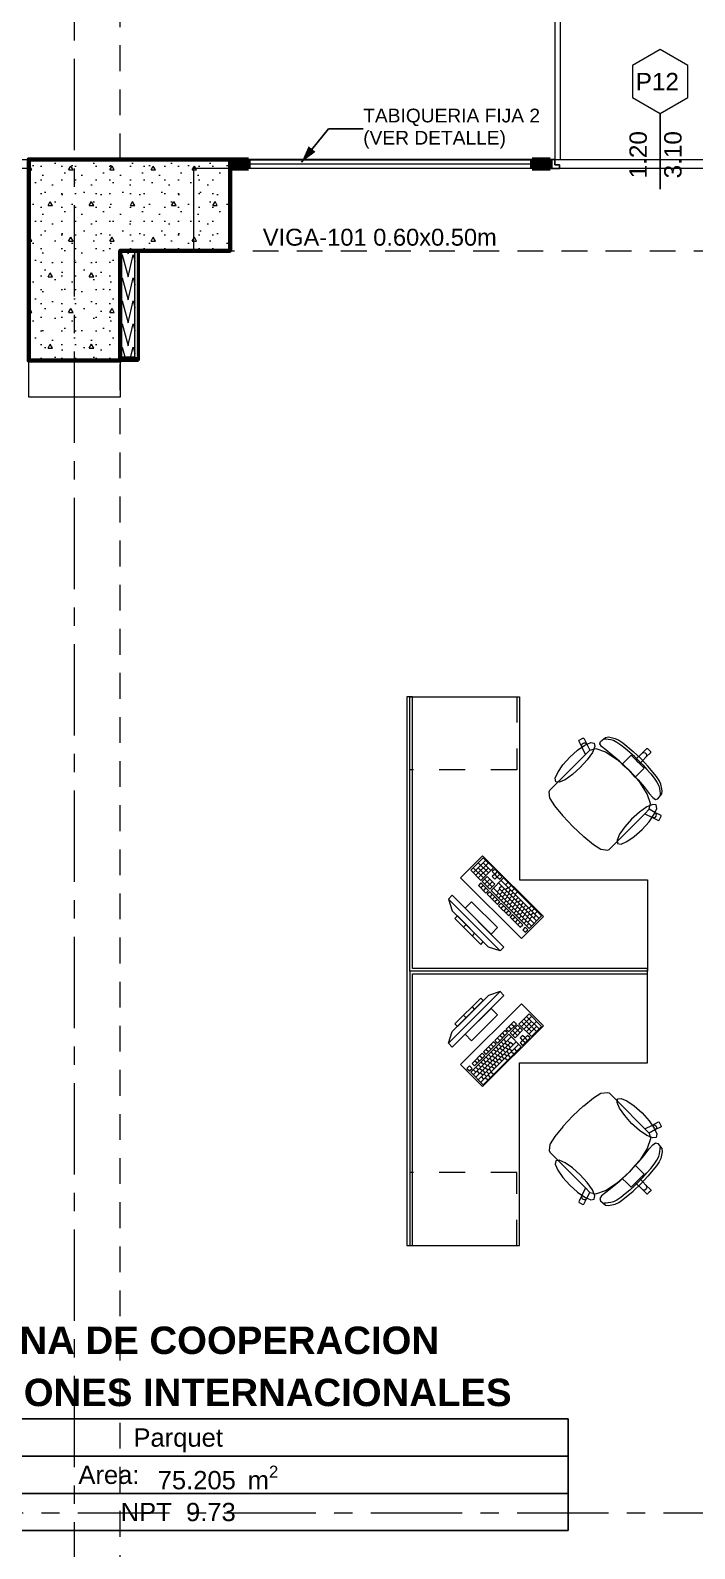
# Model space of a CAD drawing. Header units: inches. Extents: x -38 to 5698, y -33 to 92.
# Drawn here: x 208.08 to 211.71, y 9.81 to 18.11 of the extents above; entities that cross this region are included whole.
import ezdxf

# ---------------------------------------------------------------- set-up
doc = ezdxf.new("R2010")
doc.units = ezdxf.units.IN
doc.header["$MEASUREMENT"] = 0
doc.set_wipeout_variables(frame=1)
for name, pattern in [('Hidden Line', [0.195611, 0.141111, -0.0545]), ('Punto & Raya', [0.65, 0.5, -0.075, 0, -0.075]), ('Rayas', [0.282222, 0.141111, -0.141111]), ('Wipeout_Contour', [1, 0, -1])]:
    doc.linetypes.add(name, pattern=pattern)
for name, color, linetype in [('02 _ ARQ _ ALB _ Ejes Generales', 7, 'Continuous'), ('02 _ ARQ _ ALB _ Muros Interiores', 7, 'Continuous'), ('02 _ ARQ _ ZON _ Espacio.3D', 7, 'Continuous'), ('08 _ STR _ EXT _ 06 Columnas', 7, 'Continuous'), ('08 _ STR _ EXT _ 09 Vigas', 7, 'Continuous'), ('Acabado - Muros', 7, 'Continuous'), ('Estructura - 04 MURO', 253, 'Continuous'), ('Interior - Mobiliario', 7, 'Continuous'), ('Marcador - Secciones', 251, 'Continuous'), ('Notas - Etiquetas', 251, 'Continuous')]:
    doc.layers.add(name, color=color, linetype=linetype)
doc.styles.add('Estilo_Generado_1', font='swisseb.ttf')
doc.styles.add('Estilo_Generado_4', font='swisse.ttf')
doc.styles.add('Estilo_Generado_7', font='swisse.ttf')
doc.dimstyles.new('Estilo_Generado__8', dxfattribs={"dimtxt": 0.18, "dimasz": 0.0912, "dimexe": 0.18, "dimexo": 0.0625, "dimgap": 0, "dimtad": 0, "dimtih": 1, "dimtoh": 1, "dimdec": 4, "dimzin": 0, "dimdsep": 46, "dimcen": 0.09, "dimadec": 0, "dimazin": 0, "dimtfac": 1, "dimtdec": 4, "dimtmove": 0, "dimatfit": 3, "dimldrblk": 'ARROWHEAD_5', "dimfxl": 1, "dimtolj": 1, "dimtzin": 0, "dimarcsym": 0})

# ---------------------------------------------------------------- blocks, each defined once
blk = doc.blocks.new('*X153', base_point=(1608.118, 0))
at = {"layer": 'Estructura - 04 MURO', "color": 9, "linetype": 'Continuous', "lineweight": 5}
for p, q in [((1631.7249, 16.3999), (1631.7302, 16.38)), ((1631.7302, 16.38), (1631.7348, 16.3999)), ((1631.7497, 16.3382), (1631.758, 16.3739)), ((1631.758, 16.3739), (1631.768, 16.3367))]:
    blk.add_line(p, q, dxfattribs=at)
blk = doc.blocks.new('*X154', base_point=(1608.118, 0))
at = {"layer": 'Estructura - 04 MURO', "color": 9, "linetype": 'Continuous', "lineweight": 5}
for p, q in [((1631.688, 16.3308), (1631.698, 16.3739)), ((1631.698, 16.3739), (1631.7125, 16.3199)), ((1631.7455, 16.3199), (1631.7497, 16.3382))]:
    blk.add_line(p, q, dxfattribs=at)
blk = doc.blocks.new('*X155', base_point=(1608.118, 0))
at = {"layer": 'Estructura - 04 MURO', "color": 9, "linetype": 'Continuous', "lineweight": 5}
for p, q in [((1631.688, 16.8348), (1631.698, 16.8779)), ((1631.698, 16.8779), (1631.7302, 16.758)), ((1631.7259, 16.9), (1631.7302, 16.884)), ((1631.7302, 16.884), (1631.7339, 16.9)), ((1631.7302, 16.758), (1631.758, 16.8779)), ((1631.758, 16.8779), (1631.768, 16.8407)), ((1631.688, 16.7088), (1631.698, 16.7519)), ((1631.698, 16.7519), (1631.7302, 16.632)), ((1631.7302, 16.632), (1631.758, 16.7519)), ((1631.758, 16.7519), (1631.768, 16.7147)), ((1631.688, 16.5828), (1631.698, 16.6259)), ((1631.698, 16.6259), (1631.7302, 16.506)), ((1631.7302, 16.506), (1631.758, 16.6259)), ((1631.758, 16.6259), (1631.768, 16.5887)), ((1631.688, 16.4568), (1631.698, 16.4999)), ((1631.698, 16.4999), (1631.7249, 16.3999)), ((1631.7348, 16.3999), (1631.758, 16.4999)), ((1631.758, 16.4999), (1631.768, 16.4627))]:
    blk.add_line(p, q, dxfattribs=at)
blk = doc.blocks.new('ARROWHEAD_5')
at = {"linetype": 'Continuous', "lineweight": 0}
blk.add_hatch(color=0, dxfattribs=at).paths.add_polyline_path([(-1, 0.2679), (0, 0), (-1, -0.2679)])
at = {"color": 0, "linetype": 'Continuous', "lineweight": 0}
blk.add_line((0, 0), (-1, 0), dxfattribs=at)

msp = doc.modelspace()

# ---------------------------------------------------------------- hatches: boundary and pattern name
at = {"layer": '08 _ STR _ EXT _ 06 Columnas', "linetype": 'Continuous', "lineweight": 9}
h = msp.add_hatch(dxfattribs=at)
h.set_pattern_fill('HORMIGÓN_EN_MASA_0002', style=0, pattern_type=2)
h.set_pattern_definition([(0, (185.00002, 3e-09), (0, 0.3897114), [0.024375, -0.200625]), (0, (185.11252, 0.19486), (0, 0.3897114), [0.024375, -0.200625]), (60, (185.00002, 3e-09), (-0.3375, 0.1948557), [0.024375, -0.200625]), (60, (185.22502, 3e-09), (-0.3375, 0.1948557), [0.024375, -0.200625]), (120, (185.0244, 3e-09), (0.3375, 0.1948557), [0.024375, -0.200625]), (120, (185.2494, 3e-09), (0.3375, 0.1948557), [0.024375, -0.200625]), (0, (185.00002, 0.0375), (0, 0.075), [0, -0.075, 0, -0.1125]), (45, (185.03752, 0.0375), (-0.053033, 0.053033), [0, -0.05625, 0, -0.09375])])
h.paths.add_polyline_path([(209.17, 17.4), (208.07, 17.4), (208.07, 16.2998), (208.57, 16.2999), (208.57, 16.9), (209.17, 16.9001)])
at = {"layer": 'Estructura - 04 MURO', "linetype": 'Continuous', "lineweight": 9}
for points in [[(208.67, 16.9), (208.65, 16.9), (208.65, 16.3199), (208.67, 16.3199)], [(208.65, 16.3199), (208.57, 16.3199), (208.57, 16.2999), (208.65, 16.2999)], [(208.67, 16.3199), (208.65, 16.3199), (208.67, 16.2999)], [(208.65, 16.2999), (208.67, 16.2999), (208.65, 16.3199)]]:
    msp.add_hatch(color=252, dxfattribs=at).paths.add_polyline_path(points)

# ---------------------------------------------------------------- linework, layer by layer
at = {"layer": '02 _ ARQ _ ALB _ Ejes Generales', "color": 252, "linetype": 'Punto & Raya', "lineweight": 13}
msp.add_line((208.32, 3.05), (208.32, 44.9), dxfattribs=at)
at = {"layer": '02 _ ARQ _ ALB _ Muros Interiores', "color": 165, "linetype": 'Continuous', "lineweight": 15}
for p, q in [((210.945, 18.55), (210.945, 17.4)), ((210.975, 17.4), (210.975, 18.55)), ((210.945, 17.4), (210.975, 17.4))]:
    msp.add_line(p, q, dxfattribs=at)
at = {"layer": '02 _ ARQ _ ALB _ Muros Interiores', "color": 152, "linetype": 'Continuous', "lineweight": 25}
msp.add_line((211.52, 17.65), (211.52, 17.2375), dxfattribs=at)
at = {"layer": '02 _ ARQ _ ALB _ Muros Interiores', "color": 7, "linetype": 'Continuous', "lineweight": 80}
msp.add_line((210.92, 17.35), (210.92, 17.4), dxfattribs=at)
msp.add_line((210.92, 17.35), (210.92, 17.4), dxfattribs=at)
msp.add_line((210.92, 17.35), (210.92, 17.4), dxfattribs=at)
at = {"layer": '02 _ ARQ _ ALB _ Muros Interiores', "color": 165, "linetype": 'Continuous', "lineweight": 25}
for p, q in [((210.92, 17.35), (210.92, 17.4)), ((210.92, 17.4), (210.945, 17.4)), ((210.97, 17.35), (210.92, 17.35)), ((210.945, 17.4), (210.945, 17.37)), ((210.945, 17.37), (210.97, 17.37)), ((210.97, 17.37), (210.97, 17.35))]:
    msp.add_line(p, q, dxfattribs=at)
at = {"layer": '02 _ ARQ _ ALB _ Muros Interiores', "color": 251, "linetype": 'Continuous', "lineweight": 13, "flags": 128}
msp.add_lwpolyline([(211.52, 18), (211.3685, 17.9125), (211.3685, 17.7375), (211.52, 17.65), (211.6716, 17.7375), (211.6716, 17.9125)], close=True, dxfattribs=at)
at = {"layer": '02 _ ARQ _ ALB _ Muros Interiores', "color": 7, "linetype": 'Continuous', "lineweight": 15}
msp.add_arc((210.945, 17.4), 1.15, 0, 90, dxfattribs=at)
at = {"layer": '02 _ ARQ _ ZON _ Espacio.3D', "color": 252, "linetype": 'Continuous', "lineweight": 13}
for p, q in [((211.0168, 10.5144), (206.7558, 10.5144)), ((206.7558, 10.5144), (211.0168, 10.5144)), ((211.0168, 9.9037), (211.0168, 10.5144)), ((211.0168, 10.5144), (211.0168, 10.3108)), ((211.0168, 10.3108), (206.7558, 10.3108)), ((206.7558, 10.3108), (211.0168, 10.3108)), ((211.0168, 10.3108), (211.0168, 10.1073)), ((211.0168, 10.1073), (206.7558, 10.1073)), ((206.7558, 10.1073), (211.0168, 10.1073)), ((211.0168, 10.1073), (211.0168, 9.9037)), ((206.7558, 9.9037), (211.0168, 9.9037)), ((211.0168, 9.9037), (206.7558, 9.9037))]:
    msp.add_line(p, q, dxfattribs=at)
at = {"layer": '02 _ ARQ _ ZON _ Espacio.3D', "color": 254, "linetype": 'Continuous', "lineweight": 0, "flags": 128}
msp.add_lwpolyline([(205.07, 17.4), (229.57, 17.4), (229.57, 16.25), (230.77, 16.25), (230.77, 15.5372), (232.42, 15.5372), (232.42, 15.1499), (233.32, 15.1499), (233.3204, 17.1), (232.82, 17.1), (232.82, 19.05), (230.67, 19.05), (230.67, 20.35), (231.67, 20.35), (231.67, 22.25), (231.17, 22.25), (231.17, 22.7), (231.67, 22.7), (231.67, 24.4), (231.17, 24.4), (231.17, 24.85), (231.67, 24.85), (231.67, 29.7), (208.07, 29.7)], dxfattribs=at)
msp.add_lwpolyline([(208.57, 16.1), (208.07, 16.1), (208.07, 17.35), (205.07, 17.35), (205.07, 6.45), (207.5227, 6.4503), (207.5227, 7.7), (207.7527, 7.7), (208.07, 7.7), (208.07, 8.1), (208.57, 8.1), (208.57, 7.2), (207.6661, 7.2), (207.6661, 6.45), (212.1198, 6.45), (212.1198, 7.7005), (212.1198, 17.3498), (208.97, 17.3498), (208.97, 16.9001), (208.57, 16.9)], close=True, dxfattribs=at)
at = {"layer": '08 _ STR _ EXT _ 06 Columnas', "color": 7, "linetype": 'Continuous', "lineweight": 60, "flags": 128}
msp.add_lwpolyline([(209.17, 17.4), (208.07, 17.4), (208.07, 16.2998), (208.57, 16.2999), (208.57, 16.9), (209.17, 16.9001)], close=True, dxfattribs=at)
at = {"layer": '08 _ STR _ EXT _ 09 Vigas', "color": 251, "linetype": 'Hidden Line', "lineweight": 13}
for p, q in [((208.57, 17.4), (208.57, 29.7)), ((208.57, 16.9), (215.07, 16.9)), ((208.57, 7.7), (208.57, 16.9))]:
    msp.add_line(p, q, dxfattribs=at)
at = {"layer": 'Acabado - Muros', "color": 7, "linetype": 'Continuous', "lineweight": 60}
for p, q in [((209.17, 17.4), (209.17, 17.35)), ((210.92, 17.4), (210.92, 17.35))]:
    msp.add_line(p, q, dxfattribs=at)
at = {"layer": 'Estructura - 04 MURO', "color": 143, "linetype": 'Continuous', "lineweight": 5}
for p, q in [((208.65, 16.3999), (208.65, 16.9)), ((208.65, 16.3199), (208.65, 16.3999)), ((208.65, 16.3199), (208.65, 16.3999)), ((208.57, 16.3199), (208.65, 16.3199))]:
    msp.add_line(p, q, dxfattribs=at)
at = {"layer": 'Estructura - 04 MURO', "color": 7, "linetype": 'Continuous', "lineweight": 40, "flags": 128}
for points in [[(208.67, 16.9), (208.65, 16.9)], [(208.67, 16.3199), (208.67, 16.9)], [(208.57, 16.2999), (208.67, 16.2999)], [(208.67, 16.2999), (208.67, 16.3199)]]:
    msp.add_lwpolyline(points, dxfattribs=at)
at = {"layer": 'Interior - Mobiliario', "color": 175, "linetype": 'Continuous', "lineweight": 13}
for p, q in [((210.1666, 14.4618), (210.1366, 14.4618)), ((210.1366, 14.4618), (210.1366, 12.9768)), ((210.1666, 12.9768), (210.1666, 14.4618)), ((211.0757, 14.2216), (211.077, 14.2257)), ((211.0927, 14.1885), (211.0757, 14.2216)), ((211.077, 14.2257), (211.0984, 14.2365)), ((211.0911, 14.1942), (211.0917, 14.2)), ((211.0927, 14.1885), (211.0911, 14.1942)), ((211.0917, 14.2), (211.0946, 14.2051)), ((211.0946, 14.2051), (211.0992, 14.2087)), ((211.0984, 14.2365), (211.1024, 14.2352)), ((211.0992, 14.2087), (211.1048, 14.2103)), ((211.1024, 14.2352), (211.1194, 14.2021)), ((211.1048, 14.2103), (211.1106, 14.2096)), ((211.1106, 14.2096), (211.1158, 14.2067)), ((211.1158, 14.2067), (211.1194, 14.2021)), ((211.1194, 14.2021), (211.1367, 14.1711)), ((211.1904, 14.2042), (211.1938, 14.2172)), ((211.2004, 14.1899), (211.1904, 14.2042)), ((211.1938, 14.2172), (211.2216, 14.2403)), ((211.2164, 14.2307), (211.2119, 14.2315)), ((211.2244, 14.2299), (211.2164, 14.2307)), ((211.2216, 14.2403), (211.2384, 14.2422)), ((211.2352, 14.2279), (211.2244, 14.2299)), ((211.2506, 14.2267), (211.2352, 14.2279)), ((211.2384, 14.2422), (211.2746, 14.2345)), ((211.2653, 14.2228), (211.2506, 14.2267)), ((211.2842, 14.2129), (211.2653, 14.2228)), ((211.2746, 14.2345), (211.2938, 14.2255)), ((211.306, 14.198), (211.2842, 14.2129)), ((211.2938, 14.2255), (211.3155, 14.2106)), ((211.3298, 14.1794), (211.306, 14.198)), ((211.3155, 14.2106), (211.3722, 14.1638)), ((210.9644, 13.9989), (211.1123, 14.1468)), ((211.1123, 14.1468), (211.0927, 14.1885)), ((211.1365, 14.171), (211.1123, 14.1468)), ((211.1365, 14.171), (211.1367, 14.1711)), ((211.1367, 14.1711), (211.1687, 14.1785)), ((211.1687, 14.1785), (211.2206, 14.1602)), ((211.2227, 14.1713), (211.2004, 14.1899)), ((211.2206, 14.1602), (211.2845, 14.1188)), ((211.2588, 14.1434), (211.2227, 14.1713)), ((211.2982, 14.1107), (211.2588, 14.1434)), ((211.2845, 14.1188), (211.3126, 14.094)), ((211.3509, 14.0612), (211.2982, 14.1107)), ((211.3126, 14.094), (211.34, 14.1214)), ((211.3545, 14.1583), (211.3298, 14.1794)), ((211.34, 14.1214), (211.3611, 14.1426)), ((211.3792, 14.1357), (211.3545, 14.1583)), ((211.3611, 14.1426), (211.3848, 14.1189)), ((211.3722, 14.1638), (211.4144, 14.1246)), ((211.4026, 14.1129), (211.3792, 14.1357)), ((211.3848, 14.1189), (211.4213, 14.1529)), ((211.3848, 14.1189), (211.3967, 14.107)), ((211.4026, 14.1129), (211.4255, 14.0894)), ((211.4087, 14.095), (211.4426, 14.1316)), ((211.4535, 14.0824), (211.4144, 14.1246)), ((211.4213, 14.1529), (211.4474, 14.179)), ((211.4213, 14.1529), (211.4262, 14.1561)), ((211.4262, 14.1561), (211.4319, 14.1573)), ((211.4319, 14.1573), (211.4377, 14.1561)), ((211.4377, 14.1561), (211.4426, 14.1528)), ((211.4426, 14.1316), (211.4687, 14.1576)), ((211.4458, 14.1479), (211.4426, 14.1528)), ((211.4426, 14.1316), (211.4459, 14.1364)), ((211.447, 14.1422), (211.4458, 14.1479)), ((211.4459, 14.1364), (211.447, 14.1422)), ((211.4474, 14.179), (211.4516, 14.179)), ((211.4516, 14.179), (211.4602, 14.1704)), ((211.4687, 14.1619), (211.4602, 14.1704)), ((211.4687, 14.1576), (211.4687, 14.1619)), ((211.3126, 14.094), (211.3505, 14.0607)), ((211.3838, 14.0229), (211.3505, 14.0607)), ((211.3509, 14.0612), (211.4004, 14.0084)), ((211.3838, 14.0229), (211.4111, 14.0502)), ((211.4087, 14.095), (211.3967, 14.107)), ((211.4323, 14.0714), (211.4087, 14.095)), ((211.4111, 14.0502), (211.4323, 14.0714)), ((211.4255, 14.0894), (211.448, 14.0648)), ((211.448, 14.0648), (211.4692, 14.0401)), ((211.5003, 14.0257), (211.4535, 14.0824)), ((211.4692, 14.0401), (211.4878, 14.0163)), ((210.9141, 13.9422), (210.917, 13.9515)), ((210.917, 13.9515), (210.9389, 13.9734)), ((210.9389, 13.9734), (210.9644, 13.9989)), ((211.4086, 13.9947), (211.3838, 14.0229)), ((211.4004, 14.0084), (211.4331, 13.9691)), ((211.4499, 13.9309), (211.4086, 13.9947)), ((211.4331, 13.9691), (211.461, 13.9329)), ((211.4878, 14.0163), (211.5026, 13.9944)), ((211.5152, 14.004), (211.5003, 14.0257)), ((211.5026, 13.9944), (211.5126, 13.9756)), ((211.5126, 13.9756), (211.5165, 13.9608)), ((211.5242, 13.9848), (211.5152, 14.004)), ((211.5165, 13.9608), (211.5176, 13.9454)), ((211.5176, 13.9454), (211.5197, 13.9347)), ((211.532, 13.9487), (211.5242, 13.9848)), ((211.5301, 13.9319), (211.532, 13.9487)), ((210.9181, 13.9082), (210.9141, 13.9422)), ((210.919, 13.9061), (210.9181, 13.9082)), ((210.9439, 13.8661), (210.919, 13.9061)), ((210.9875, 13.8124), (210.9439, 13.8661)), ((211.4682, 13.8789), (211.4499, 13.9309)), ((211.4608, 13.847), (211.4682, 13.8789)), ((211.461, 13.9329), (211.4796, 13.9107)), ((211.4796, 13.9107), (211.494, 13.9006)), ((211.494, 13.9006), (211.5069, 13.9041)), ((211.5069, 13.9041), (211.5301, 13.9319)), ((211.5197, 13.9347), (211.5204, 13.9266)), ((211.5204, 13.9266), (211.5212, 13.9221)), ((210.9881, 13.8116), (210.9875, 13.8124)), ((211.043, 13.7532), (210.9881, 13.8116)), ((211.2887, 13.6747), (211.4365, 13.8225)), ((211.4607, 13.8468), (211.4365, 13.8225)), ((211.4365, 13.8225), (211.4783, 13.803)), ((211.4607, 13.8468), (211.4608, 13.847)), ((211.4918, 13.8297), (211.4608, 13.847)), ((211.4783, 13.803), (211.4839, 13.8013)), ((211.4783, 13.803), (211.5114, 13.786)), ((211.4839, 13.8013), (211.4898, 13.802)), ((211.4898, 13.802), (211.4949, 13.8048)), ((211.4964, 13.826), (211.4918, 13.8297)), ((211.5249, 13.8127), (211.4918, 13.8297)), ((211.4949, 13.8048), (211.4985, 13.8094)), ((211.4993, 13.8209), (211.4964, 13.826)), ((211.4985, 13.8094), (211.5, 13.8151)), ((211.5, 13.8151), (211.4993, 13.8209)), ((211.5114, 13.786), (211.5154, 13.7873)), ((211.5154, 13.7873), (211.5262, 13.8086)), ((211.5262, 13.8086), (211.5249, 13.8127)), ((211.043, 13.7532), (211.1013, 13.6984)), ((211.1013, 13.6984), (211.1022, 13.6977)), ((211.1022, 13.6977), (211.1558, 13.6542)), ((211.1558, 13.6542), (211.1959, 13.6292)), ((211.1959, 13.6292), (211.198, 13.6283)), ((211.198, 13.6283), (211.2319, 13.6244)), ((211.2319, 13.6244), (211.2412, 13.6272)), ((211.2412, 13.6272), (211.2632, 13.6492)), ((211.2632, 13.6492), (211.2887, 13.6747)), ((210.5536, 13.5823), (210.485, 13.5137)), ((210.5674, 13.5685), (210.4988, 13.4999)), ((210.5812, 13.5546), (210.5127, 13.486)), ((210.5815, 13.4995), (210.5261, 13.5549)), ((210.6089, 13.5269), (210.5536, 13.5823)), ((210.5952, 13.5132), (210.5537, 13.5547)), ((210.485, 13.5137), (210.5404, 13.4583)), ((210.5541, 13.4721), (210.4987, 13.5274)), ((210.5678, 13.4858), (210.5263, 13.5273)), ((210.5814, 13.527), (210.5265, 13.4722)), ((210.5404, 13.4583), (210.6089, 13.5269)), ((210.5747, 13.4788), (210.5473, 13.4514)), ((210.5473, 13.4514), (210.5888, 13.4099)), ((210.6026, 13.4236), (210.561, 13.4651)), ((210.5886, 13.465), (210.5611, 13.4376)), ((210.6163, 13.4373), (210.5747, 13.4788)), ((210.6024, 13.4512), (210.575, 13.4237)), ((210.6643, 13.4715), (210.5958, 13.403)), ((210.6159, 13.52), (210.6022, 13.5063)), ((210.6022, 13.5063), (210.616, 13.4924)), ((210.616, 13.4924), (210.6023, 13.4787)), ((210.6023, 13.4787), (210.6161, 13.4649)), ((210.6574, 13.4784), (210.6159, 13.52)), ((210.6297, 13.5061), (210.616, 13.4924)), ((210.6298, 13.4786), (210.616, 13.4924)), ((210.6161, 13.4649), (210.6298, 13.4786)), ((210.6436, 13.4923), (210.6298, 13.4786)), ((210.6298, 13.4786), (210.6437, 13.4647)), ((210.6437, 13.4647), (210.6574, 13.4784)), ((210.8583, 13.2501), (210.6506, 13.4578)), ((210.872, 13.2638), (210.6643, 13.4715)), ((210.6886, 13.4473), (210.6749, 13.4336)), ((210.3839, 13.377), (210.3627, 13.3558)), ((210.6667, 13.0941), (210.3839, 13.377)), ((210.5404, 13.4446), (210.5267, 13.4309)), ((210.5267, 13.4309), (210.5683, 13.3893)), ((210.582, 13.403), (210.5404, 13.4446)), ((210.5543, 13.4307), (210.5406, 13.417)), ((210.5681, 13.4169), (210.5544, 13.4032)), ((210.5683, 13.3893), (210.582, 13.403)), ((210.5889, 13.3961), (210.5752, 13.3824)), ((210.5752, 13.3824), (210.6306, 13.327)), ((210.5888, 13.4099), (210.6163, 13.4373)), ((210.6443, 13.3407), (210.5889, 13.3961)), ((210.6028, 13.3823), (210.589, 13.3685)), ((210.5958, 13.403), (210.8035, 13.1952)), ((210.6166, 13.3684), (210.6029, 13.3547)), ((210.8172, 13.209), (210.6095, 13.4167)), ((210.6372, 13.389), (210.6235, 13.3753)), ((210.644, 13.4096), (210.6303, 13.3959)), ((210.8446, 13.2364), (210.6369, 13.4441)), ((210.651, 13.3751), (210.6373, 13.3614)), ((210.6542, 13.4268), (210.6405, 13.4131)), ((210.8309, 13.2227), (210.6405, 13.4131)), ((210.6578, 13.3958), (210.6441, 13.382)), ((210.6681, 13.4129), (210.6543, 13.3992)), ((210.6717, 13.3819), (210.6579, 13.3682)), ((210.6819, 13.3991), (210.6682, 13.3854)), ((210.6855, 13.3681), (210.6718, 13.3544)), ((210.6887, 13.4197), (210.675, 13.406)), ((210.6958, 13.3852), (210.682, 13.3715)), ((210.7025, 13.4059), (210.6888, 13.3922)), ((210.7059, 13.43), (210.6922, 13.4163)), ((210.7096, 13.3714), (210.6959, 13.3577)), ((210.7164, 13.392), (210.7027, 13.3783)), ((210.7232, 13.4127), (210.7095, 13.399)), ((210.7302, 13.3782), (210.7165, 13.3645)), ((210.7405, 13.3954), (210.7268, 13.3816)), ((210.7441, 13.3643), (210.7304, 13.3506)), ((210.3627, 13.3558), (210.6455, 13.0729)), ((210.3627, 13.3558), (210.3839, 13.2921)), ((210.5819, 13.0941), (210.3839, 13.2921)), ((210.49, 13.3416), (210.4546, 13.3063)), ((210.4546, 13.3063), (210.596, 13.1649)), ((210.6314, 13.2002), (210.49, 13.3416)), ((210.6305, 13.3546), (210.6167, 13.3408)), ((210.6306, 13.327), (210.6443, 13.3407)), ((210.6512, 13.3338), (210.6375, 13.3201)), ((210.6375, 13.3201), (210.6929, 13.2647)), ((210.6649, 13.3613), (210.6512, 13.3476)), ((210.7066, 13.2784), (210.6512, 13.3338)), ((210.6651, 13.3199), (210.6514, 13.3062)), ((210.6787, 13.3474), (210.665, 13.3337)), ((210.6789, 13.3061), (210.6652, 13.2924)), ((210.6926, 13.3336), (210.6789, 13.3199)), ((210.6928, 13.2922), (210.6791, 13.2785)), ((210.6994, 13.3542), (210.6856, 13.3405)), ((210.7064, 13.3197), (210.6927, 13.306)), ((210.7132, 13.3404), (210.6995, 13.3267)), ((210.7203, 13.3059), (210.7065, 13.2922)), ((210.7235, 13.3575), (210.7097, 13.3438)), ((210.727, 13.3265), (210.7133, 13.3128)), ((210.7341, 13.292), (210.7204, 13.2783)), ((210.7373, 13.3437), (210.7236, 13.33)), ((210.7409, 13.3127), (210.7272, 13.299)), ((210.7511, 13.3299), (210.7374, 13.3161)), ((210.7547, 13.2988), (210.741, 13.2851)), ((210.7579, 13.3505), (210.7442, 13.3368)), ((210.765, 13.316), (210.7513, 13.3023)), ((210.7686, 13.285), (210.7549, 13.2713)), ((210.7718, 13.3366), (210.7581, 13.3229)), ((210.7788, 13.3022), (210.7651, 13.2884)), ((210.7856, 13.3228), (210.7719, 13.3091)), ((210.7927, 13.2883), (210.779, 13.2746)), ((210.7995, 13.3089), (210.7858, 13.2952)), ((210.8133, 13.2951), (210.7996, 13.2814)), ((210.8167, 13.3192), (210.8029, 13.3055)), ((210.8272, 13.2813), (210.8135, 13.2675)), ((210.8322, 13.3036), (210.8185, 13.2899)), ((210.8478, 13.288), (210.8341, 13.2743)), ((210.4122, 13.2639), (210.398, 13.2497)), ((210.398, 13.2497), (210.5395, 13.1083)), ((210.5536, 13.1224), (210.4122, 13.2639)), ((210.4593, 13.2167), (210.4452, 13.2026)), ((210.596, 13.1649), (210.6314, 13.2002)), ((210.6929, 13.2647), (210.7066, 13.2784)), ((210.7135, 13.2715), (210.6998, 13.2578)), ((210.6998, 13.2578), (210.7552, 13.2024)), ((210.7689, 13.2161), (210.7135, 13.2715)), ((210.7274, 13.2576), (210.7137, 13.2439)), ((210.7412, 13.2438), (210.7275, 13.2301)), ((210.748, 13.2782), (210.7342, 13.2645)), ((210.7551, 13.2299), (210.7414, 13.2162)), ((210.7618, 13.2643), (210.7481, 13.2506)), ((210.7552, 13.2024), (210.7689, 13.2161)), ((210.7756, 13.2505), (210.7619, 13.2368)), ((210.7824, 13.2711), (210.7687, 13.2574)), ((210.7828, 13.2022), (210.7691, 13.1885)), ((210.7895, 13.2367), (210.7758, 13.2229)), ((210.7963, 13.2573), (210.7826, 13.2436)), ((210.7966, 13.1884), (210.7828, 13.2022)), ((210.8033, 13.2228), (210.7896, 13.2091)), ((210.8065, 13.2745), (210.7928, 13.2608)), ((210.8101, 13.2434), (210.7964, 13.2297)), ((210.8035, 13.1952), (210.872, 13.2638)), ((210.8204, 13.2606), (210.8067, 13.2469)), ((210.841, 13.2674), (210.8273, 13.2537)), ((210.5065, 13.1696), (210.4923, 13.1554)), ((210.5395, 13.1083), (210.5536, 13.1224)), ((210.7691, 13.1885), (210.7829, 13.1747)), ((210.7829, 13.1747), (210.7966, 13.1884)), ((210.6455, 13.0729), (210.5819, 13.0941)), ((210.6455, 13.0729), (210.6667, 13.0941)), ((210.1366, 12.9768), (210.1366, 12.9468)), ((211.4516, 12.9768), (210.1666, 12.9768)), ((211.4516, 12.9468), (211.4516, 12.9768)), ((210.1366, 12.9468), (210.1366, 11.4618)), ((210.1666, 11.4618), (210.1666, 12.9468)), ((210.1666, 12.9468), (211.4516, 12.9468)), ((210.6455, 12.8507), (210.3627, 12.5679)), ((210.3839, 12.5467), (210.6667, 12.8295)), ((210.3839, 12.6315), (210.5819, 12.8295)), ((210.5395, 12.8154), (210.398, 12.674)), ((210.4122, 12.6598), (210.5536, 12.8013)), ((210.5536, 12.8013), (210.5395, 12.8154)), ((210.6455, 12.8507), (210.5819, 12.8295)), ((210.6667, 12.8295), (210.6455, 12.8507)), ((210.4593, 12.707), (210.4452, 12.7211)), ((210.596, 12.7588), (210.4546, 12.6174)), ((210.49, 12.582), (210.6314, 12.7235)), ((210.5065, 12.7541), (210.4923, 12.7683)), ((210.6314, 12.7235), (210.596, 12.7588)), ((210.8035, 12.7284), (210.7481, 12.673)), ((210.7618, 12.6593), (210.8172, 12.7147)), ((210.8444, 12.6322), (210.7758, 12.7007)), ((210.8582, 12.646), (210.7896, 12.7146)), ((210.872, 12.6599), (210.8035, 12.7284)), ((210.3627, 12.5679), (210.3839, 12.6315)), ((210.398, 12.674), (210.4122, 12.6598)), ((210.4546, 12.6174), (210.49, 12.582)), ((210.6927, 12.6177), (210.485, 12.4099)), ((210.6721, 12.6382), (210.6167, 12.5828)), ((210.6305, 12.5691), (210.6858, 12.6245)), ((210.672, 12.6107), (210.6583, 12.6244)), ((210.6858, 12.6245), (210.6721, 12.6382)), ((210.7206, 12.6867), (210.6791, 12.6452)), ((210.6791, 12.6452), (210.6928, 12.6314)), ((210.7613, 12.5491), (210.6927, 12.6177)), ((210.6928, 12.6314), (210.7343, 12.673)), ((210.7066, 12.6453), (210.6929, 12.659)), ((210.7412, 12.6661), (210.6996, 12.6246)), ((210.6996, 12.6246), (210.727, 12.5972)), ((210.7205, 12.6591), (210.7067, 12.6728)), ((210.7133, 12.6109), (210.7549, 12.6524)), ((210.7409, 12.611), (210.7135, 12.6384)), ((210.7343, 12.673), (210.7206, 12.6867)), ((210.727, 12.5972), (210.7686, 12.6387)), ((210.7547, 12.6248), (210.7273, 12.6523)), ((210.7686, 12.6387), (210.7412, 12.6661)), ((210.7481, 12.673), (210.8167, 12.6045)), ((210.8168, 12.632), (210.7619, 12.6869)), ((210.7755, 12.6456), (210.8171, 12.6872)), ((210.7892, 12.6319), (210.8446, 12.6873)), ((210.8029, 12.6182), (210.8445, 12.6597)), ((210.8167, 12.6045), (210.872, 12.6599)), ((210.3627, 12.5679), (210.3839, 12.5467)), ((210.4987, 12.3962), (210.7064, 12.6039)), ((210.5124, 12.3825), (210.7028, 12.5729)), ((210.5261, 12.3688), (210.7338, 12.5765)), ((210.5398, 12.3551), (210.7476, 12.5628)), ((210.5536, 12.3414), (210.7613, 12.5491)), ((210.6098, 12.5759), (210.5544, 12.5205)), ((210.5681, 12.5068), (210.6235, 12.5622)), ((210.582, 12.5207), (210.5683, 12.5344)), ((210.5958, 12.5345), (210.5821, 12.5482)), ((210.6097, 12.5484), (210.596, 12.5621)), ((210.6233, 12.5209), (210.6096, 12.5346)), ((210.6235, 12.5622), (210.6098, 12.5759)), ((210.6167, 12.5828), (210.6305, 12.5691)), ((210.6372, 12.5347), (210.6235, 12.5484)), ((210.6443, 12.583), (210.6306, 12.5967)), ((210.651, 12.5486), (210.6373, 12.5623)), ((210.6578, 12.5279), (210.6441, 12.5416)), ((210.6581, 12.5968), (210.6444, 12.6105)), ((210.6649, 12.5624), (210.6512, 12.5761)), ((210.6717, 12.5418), (210.6579, 12.5555)), ((210.6787, 12.5762), (210.665, 12.59)), ((210.6855, 12.5556), (210.6718, 12.5693)), ((210.6888, 12.5315), (210.6751, 12.5452)), ((210.6994, 12.5695), (210.6856, 12.5832)), ((210.7027, 12.5454), (210.689, 12.5591)), ((210.7095, 12.5247), (210.6958, 12.5384)), ((210.7165, 12.5592), (210.7028, 12.5729)), ((210.737, 12.5249), (210.7233, 12.5386)), ((210.7683, 12.5836), (210.7545, 12.5697)), ((210.7545, 12.5697), (210.7682, 12.556)), ((210.7685, 12.6111), (210.7546, 12.5973)), ((210.7546, 12.5973), (210.7683, 12.5836)), ((210.7682, 12.556), (210.8097, 12.5976)), ((210.7683, 12.5836), (210.7822, 12.5974)), ((210.782, 12.5699), (210.7683, 12.5836)), ((210.7822, 12.5974), (210.7685, 12.6111)), ((210.796, 12.6113), (210.7822, 12.5974)), ((210.7959, 12.5837), (210.7822, 12.5974)), ((210.8097, 12.5976), (210.796, 12.6113)), ((210.5475, 12.5136), (210.4921, 12.4582)), ((210.4921, 12.4582), (210.5058, 12.4445)), ((210.5058, 12.4445), (210.5612, 12.4999)), ((210.5197, 12.4583), (210.506, 12.4721)), ((210.5335, 12.4722), (210.5198, 12.4859)), ((210.5402, 12.4378), (210.5265, 12.4515)), ((210.5474, 12.486), (210.5337, 12.4998)), ((210.5541, 12.4516), (210.5404, 12.4653)), ((210.5612, 12.4999), (210.5475, 12.5136)), ((210.5679, 12.4655), (210.5542, 12.4792)), ((210.5544, 12.5205), (210.5681, 12.5068)), ((210.5747, 12.4448), (210.561, 12.4585)), ((210.5818, 12.4793), (210.5681, 12.493)), ((210.5886, 12.4587), (210.5749, 12.4724)), ((210.5956, 12.4932), (210.5819, 12.5069)), ((210.6024, 12.4725), (210.5887, 12.4862)), ((210.6057, 12.4484), (210.592, 12.4621)), ((210.6095, 12.507), (210.5958, 12.5207)), ((210.6163, 12.4864), (210.6026, 12.5001)), ((210.6196, 12.4623), (210.6059, 12.476)), ((210.6264, 12.4416), (210.6127, 12.4554)), ((210.6301, 12.5002), (210.6164, 12.5139)), ((210.6334, 12.4761), (210.6197, 12.4898)), ((210.6402, 12.4555), (210.6265, 12.4692)), ((210.644, 12.5141), (210.6303, 12.5278)), ((210.6473, 12.49), (210.6336, 12.5037)), ((210.6541, 12.4693), (210.6404, 12.483)), ((210.6611, 12.5038), (210.6474, 12.5175)), ((210.6679, 12.4832), (210.6542, 12.4969)), ((210.675, 12.5177), (210.6613, 12.5314)), ((210.6818, 12.497), (210.6681, 12.5107)), ((210.6851, 12.4729), (210.6714, 12.4866)), ((210.6956, 12.5109), (210.6819, 12.5246)), ((210.7024, 12.4902), (210.6887, 12.504)), ((210.7197, 12.5075), (210.706, 12.5213)), ((210.4783, 12.4444), (210.4644, 12.4305)), ((210.4644, 12.4305), (210.4781, 12.4168)), ((210.4781, 12.4168), (210.492, 12.4306)), ((210.492, 12.4306), (210.4783, 12.4444)), ((210.485, 12.4099), (210.5536, 12.3414)), ((210.5125, 12.4101), (210.4988, 12.4238)), ((210.5264, 12.4239), (210.5127, 12.4376)), ((210.5332, 12.4033), (210.5195, 12.417)), ((210.547, 12.4171), (210.5333, 12.4309)), ((210.5504, 12.393), (210.5366, 12.4068)), ((210.5571, 12.3724), (210.5434, 12.3861)), ((210.5609, 12.431), (210.5472, 12.4447)), ((210.5642, 12.4069), (210.5505, 12.4206)), ((210.571, 12.3862), (210.5573, 12.4)), ((210.5778, 12.3656), (210.5641, 12.3793)), ((210.5781, 12.4207), (210.5643, 12.4344)), ((210.5848, 12.4001), (210.5711, 12.4138)), ((210.5919, 12.4346), (210.5782, 12.4483)), ((210.5934, 12.3812), (210.5797, 12.3949)), ((210.5987, 12.4139), (210.585, 12.4277)), ((210.6089, 12.3968), (210.5952, 12.4105)), ((210.6125, 12.4278), (210.5988, 12.4415)), ((211.1558, 12.2695), (211.1959, 12.2944)), ((211.1959, 12.2944), (211.198, 12.2953)), ((211.198, 12.2953), (211.2319, 12.2993)), ((211.2319, 12.2993), (211.2412, 12.2965)), ((211.2412, 12.2965), (211.2632, 12.2745)), ((211.043, 12.1704), (211.1013, 12.2253)), ((211.1013, 12.2253), (211.1022, 12.226)), ((211.1022, 12.226), (211.1558, 12.2695)), ((211.2632, 12.2745), (211.2887, 12.249)), ((211.2887, 12.249), (211.4365, 12.1011)), ((211.043, 12.1704), (210.9881, 12.1121)), ((211.4365, 12.1011), (211.4783, 12.1207)), ((211.4783, 12.1207), (211.5114, 12.1377)), ((211.4783, 12.1207), (211.4839, 12.1223)), ((211.4839, 12.1223), (211.4898, 12.1217)), ((211.4898, 12.1217), (211.4949, 12.1188)), ((211.4949, 12.1188), (211.4985, 12.1142)), ((211.5114, 12.1377), (211.5154, 12.1364)), ((211.5154, 12.1364), (211.5262, 12.115)), ((210.9439, 12.0576), (210.919, 12.0176)), ((210.9875, 12.1113), (210.9439, 12.0576)), ((210.9881, 12.1121), (210.9875, 12.1113)), ((211.4607, 12.0769), (211.4365, 12.1011)), ((211.4682, 12.0447), (211.4499, 11.9928)), ((211.4607, 12.0769), (211.4608, 12.0767)), ((211.4918, 12.094), (211.4608, 12.0767)), ((211.4608, 12.0767), (211.4682, 12.0447)), ((211.5249, 12.111), (211.4918, 12.094)), ((211.4964, 12.0977), (211.4918, 12.094)), ((211.4993, 12.1028), (211.4964, 12.0977)), ((211.4985, 12.1142), (211.5, 12.1086)), ((211.5, 12.1086), (211.4993, 12.1028)), ((211.5262, 12.115), (211.5249, 12.111)), ((210.9181, 12.0154), (210.9141, 11.9815)), ((210.9141, 11.9815), (210.917, 11.9722)), ((210.917, 11.9722), (210.9389, 11.9503)), ((210.919, 12.0176), (210.9181, 12.0154)), ((211.4004, 11.9153), (211.4331, 11.9546)), ((211.4499, 11.9928), (211.4086, 11.929)), ((211.4331, 11.9546), (211.461, 11.9907)), ((211.461, 11.9907), (211.4796, 12.013)), ((211.4796, 12.013), (211.494, 12.023)), ((211.494, 12.023), (211.5069, 12.0196)), ((211.5069, 12.0196), (211.5301, 11.9918)), ((211.5126, 11.9481), (211.5165, 11.9629)), ((211.5165, 11.9629), (211.5176, 11.9783)), ((211.5176, 11.9783), (211.5197, 11.989)), ((211.5197, 11.989), (211.5204, 11.9971)), ((211.5204, 11.9971), (211.5212, 12.0016)), ((211.532, 11.975), (211.5242, 11.9389)), ((211.5301, 11.9918), (211.532, 11.975)), ((210.9389, 11.9503), (210.9644, 11.9248)), ((210.9644, 11.9248), (211.1123, 11.7769)), ((211.3838, 11.9008), (211.3505, 11.863)), ((211.3509, 11.8625), (211.4004, 11.9153)), ((211.4086, 11.929), (211.3838, 11.9008)), ((211.3838, 11.9008), (211.4111, 11.8734)), ((211.4111, 11.8734), (211.4323, 11.8523)), ((211.448, 11.8589), (211.4692, 11.8836)), ((211.5003, 11.8979), (211.4535, 11.8412)), ((211.4692, 11.8836), (211.4878, 11.9074)), ((211.4878, 11.9074), (211.5026, 11.9293)), ((211.5152, 11.9196), (211.5003, 11.8979)), ((211.5026, 11.9293), (211.5126, 11.9481)), ((211.5242, 11.9389), (211.5152, 11.9196)), ((211.2206, 11.7635), (211.2845, 11.8049)), ((211.2982, 11.813), (211.2588, 11.7803)), ((211.2845, 11.8049), (211.3126, 11.8296)), ((211.3509, 11.8625), (211.2982, 11.813)), ((211.3126, 11.8296), (211.3505, 11.863)), ((211.3126, 11.8296), (211.34, 11.8023)), ((211.34, 11.8023), (211.3611, 11.7811)), ((211.3792, 11.788), (211.3545, 11.7654)), ((211.3611, 11.7811), (211.3848, 11.8048)), ((211.3722, 11.7599), (211.4144, 11.799)), ((211.4026, 11.8108), (211.3792, 11.788)), ((211.3848, 11.8048), (211.3967, 11.8167)), ((211.3848, 11.8048), (211.4213, 11.7708)), ((211.4087, 11.8286), (211.3967, 11.8167)), ((211.4026, 11.8108), (211.4255, 11.8342)), ((211.4323, 11.8523), (211.4087, 11.8286)), ((211.4087, 11.8286), (211.4426, 11.7921)), ((211.4535, 11.8412), (211.4144, 11.799)), ((211.4255, 11.8342), (211.448, 11.8589)), ((211.4426, 11.7921), (211.4459, 11.7873)), ((211.4426, 11.7921), (211.4687, 11.766)), ((211.4459, 11.7873), (211.447, 11.7815)), ((211.0927, 11.7351), (211.0757, 11.702)), ((211.0927, 11.7351), (211.0911, 11.7295)), ((211.0911, 11.7295), (211.0917, 11.7237)), ((211.0917, 11.7237), (211.0946, 11.7186)), ((211.1123, 11.7769), (211.0927, 11.7351)), ((211.0946, 11.7186), (211.0992, 11.715)), ((211.0992, 11.715), (211.1048, 11.7134)), ((211.1024, 11.6885), (211.1194, 11.7216)), ((211.1048, 11.7134), (211.1106, 11.7141)), ((211.1106, 11.7141), (211.1158, 11.717)), ((211.1365, 11.7527), (211.1123, 11.7769)), ((211.1158, 11.717), (211.1194, 11.7216)), ((211.1194, 11.7216), (211.1367, 11.7526)), ((211.1365, 11.7527), (211.1367, 11.7526)), ((211.1367, 11.7526), (211.1687, 11.7452)), ((211.1687, 11.7452), (211.2206, 11.7635)), ((211.2004, 11.7338), (211.1904, 11.7194)), ((211.1904, 11.7194), (211.1938, 11.7065)), ((211.1938, 11.7065), (211.2216, 11.6833)), ((211.2227, 11.7524), (211.2004, 11.7338)), ((211.2588, 11.7803), (211.2227, 11.7524)), ((211.2842, 11.7108), (211.2653, 11.7009)), ((211.306, 11.7257), (211.2842, 11.7108)), ((211.2938, 11.6982), (211.3155, 11.7131)), ((211.3298, 11.7443), (211.306, 11.7257)), ((211.3155, 11.7131), (211.3722, 11.7599)), ((211.3545, 11.7654), (211.3298, 11.7443)), ((211.4213, 11.7708), (211.4262, 11.7675)), ((211.4213, 11.7708), (211.4474, 11.7447)), ((211.4262, 11.7675), (211.4319, 11.7664)), ((211.4319, 11.7664), (211.4377, 11.7676)), ((211.4377, 11.7676), (211.4426, 11.7709)), ((211.4458, 11.7758), (211.4426, 11.7709)), ((211.447, 11.7815), (211.4458, 11.7758)), ((211.4474, 11.7447), (211.4516, 11.7447)), ((211.4516, 11.7447), (211.4602, 11.7532)), ((211.4687, 11.7618), (211.4602, 11.7532)), ((211.4687, 11.766), (211.4687, 11.7618)), ((211.0757, 11.702), (211.077, 11.698)), ((211.077, 11.698), (211.0984, 11.6872)), ((211.0984, 11.6872), (211.1024, 11.6885)), ((211.2164, 11.693), (211.2119, 11.6922)), ((211.2244, 11.6938), (211.2164, 11.693)), ((211.2216, 11.6833), (211.2384, 11.6815)), ((211.2352, 11.6958), (211.2244, 11.6938)), ((211.2506, 11.697), (211.2352, 11.6958)), ((211.2384, 11.6815), (211.2746, 11.6892)), ((211.2653, 11.7009), (211.2506, 11.697)), ((211.2746, 11.6892), (211.2938, 11.6982)), ((210.1366, 11.4618), (210.1666, 11.4618))]:
    msp.add_line(p, q, dxfattribs=at)
at = {"layer": 'Interior - Mobiliario', "color": 175, "linetype": 'Rayas', "lineweight": 13}
for p, q in [((210.7366, 14.4618), (210.7366, 14.0618)), ((210.7366, 14.0618), (210.1516, 14.0618)), ((210.7366, 11.8618), (210.1516, 11.8618)), ((210.7366, 11.4618), (210.7366, 11.8618))]:
    msp.add_line(p, q, dxfattribs=at)
at = {"layer": 'Interior - Mobiliario', "color": 175, "linetype": 'Continuous', "lineweight": 13, "flags": 128}
for points in [[(210.1516, 12.9618), (210.1516, 14.4618), (210.7516, 14.4618), (210.7516, 13.4618), (211.4516, 13.4618), (211.4516, 12.9618)], [(211.0265, 14.1317), (211.069, 14.1698), (211.1093, 14.1979), (211.1414, 14.2115), (211.1603, 14.2086), (211.1632, 14.1897), (211.1496, 14.1576), (211.1216, 14.1172), (211.0834, 14.0748), (211.0409, 14.0366), (211.0006, 14.0086), (210.9685, 13.995), (210.9496, 13.9979), (210.9467, 14.0168), (210.9603, 14.0488), (210.9883, 14.0892)], [(211.4214, 13.7368), (211.4596, 13.7792), (211.4876, 13.8196), (211.5012, 13.8517), (211.4983, 13.8706), (211.4794, 13.8735), (211.4473, 13.8598), (211.407, 13.8318), (211.3645, 13.7937), (211.3263, 13.7512), (211.2983, 13.7108), (211.2847, 13.6788), (211.2876, 13.6599), (211.3065, 13.657), (211.3386, 13.6706), (211.3789, 13.6986)], [(210.7622, 13.1401), (210.8824, 13.2603), (210.5501, 13.5927), (210.4298, 13.4724)], [(210.1516, 12.9618), (210.1516, 11.4618), (210.7516, 11.4618), (210.7516, 12.4618), (211.4516, 12.4618), (211.4516, 12.9618)], [(210.4298, 12.4512), (210.5501, 12.331), (210.8824, 12.6634), (210.7622, 12.7836)], [(211.4214, 12.1869), (211.4596, 12.1444), (211.4876, 12.1041), (211.5012, 12.072), (211.4983, 12.0531), (211.4794, 12.0502), (211.4473, 12.0638), (211.407, 12.0918), (211.3645, 12.13), (211.3263, 12.1725), (211.2983, 12.2128), (211.2847, 12.2449), (211.2876, 12.2638), (211.3065, 12.2667), (211.3386, 12.2531), (211.3789, 12.2251)], [(211.0265, 11.792), (211.069, 11.7538), (211.1093, 11.7258), (211.1414, 11.7122), (211.1603, 11.7151), (211.1632, 11.734), (211.1496, 11.7661), (211.1216, 11.8064), (211.0834, 11.8489), (211.0409, 11.8871), (211.0006, 11.9151), (210.9685, 11.9287), (210.9496, 11.9258), (210.9467, 11.9069), (210.9603, 11.8748), (210.9883, 11.8345)]]:
    msp.add_lwpolyline(points, close=True, dxfattribs=at)
at = {"layer": 'Marcador - Secciones', "color": 251, "linetype": 'Punto & Raya', "lineweight": 13}
msp.add_line((189.9384, 10.0018), (231.3507, 10.0018), dxfattribs=at)

# ---------------------------------------------------------------- block references
at = {"layer": 'Estructura - 04 MURO', "color": 7, "lineweight": 80}
for name in ['*X155', '*X154', '*X153']:
    msp.add_blockref(name, (185, 0), dxfattribs=at)

# ---------------------------------------------------------------- texts
at = {"layer": '02 _ ARQ _ ALB _ Muros Interiores', "color": 251, "lineweight": 25, "insert": (211.3867, 17.7775), "char_height": 0.095, "attachment_point": 7, "style": 'Estilo_Generado_4'}
msp.add_mtext('\\A1;{\\pql;\\pt0;\\fSwis721 Ex BT|b0|i0|c0|p34;P12\\fSwis721 Ex BT|b0|i0|c0|p34;\\fSwis721 Ex BT|b0|i0|c0|p34;\\fSwis721 Ex BT|b0|i0|c0|p34;}', dxfattribs=at)
at = {"layer": '02 _ ARQ _ ALB _ Muros Interiores', "color": 251, "lineweight": 25, "char_height": 0.095, "attachment_point": 7, "rotation": 90, "style": 'Estilo_Generado_4'}
for s, insert in [('\\A1;{\\pql;\\pt0;\\fSwis721 Ex BT|b0|i0|c0|p34;1.20\\fSwis721 Ex BT|b0|i0|c0|p34;\\A1{\\H.66x;\\S^  ;}\\fSwis721 Ex BT|b0|i0|c0|p34;\\fSwis721 Ex BT|b0|i0|c0|p34;}', (211.475, 17.296)), ('\\A1;{\\pql;\\pt0;\\fSwis721 Ex BT|b0|i0|c0|p34;3.10\\fSwis721 Ex BT|b0|i0|c0|p34;\\A1{\\H.66x;\\S^  ;}\\fSwis721 Ex BT|b0|i0|c0|p34;\\fSwis721 Ex BT|b0|i0|c0|p34;}', (211.665, 17.296))]:
    msp.add_mtext(s, dxfattribs=dict(at, insert=insert))
at = {"layer": '02 _ ARQ _ ZON _ Espacio.3D', "color": 252, "lineweight": 25, "attachment_point": 2}
for s, insert, char_height, style in [('\\A1;{\\pqc;\\pt0;\\fSwis721 Ex BT|b1|i0|c0|p34;OFICINA DE COOPERACION}', (208.8863, 11.0193), 0.15, 'Estilo_Generado_1'), ('\\A1;{\\pqc;\\pt0;\\fSwis721 Ex BT|b1|i0|c0|p34;Y RELACIONES INTERNACIONALES}', (208.8863, 10.7343), 0.15, 'Estilo_Generado_1'), ('\\A1;{\\pqc;\\pt0;\\fSwis721 Ex BT|b0|i0|c238|p34;Parquet}', (208.8863, 10.4626), 0.1, 'Estilo_Generado_7'), ('\\A1;{\\pqc;\\pt0;\\fSwis721 Ex BT|b0|i0|c238|p34;Area: }', (208.5078, 10.259), 0.1, 'Estilo_Generado_7'), ('\\A1;{\\pqc;\\pt0,0.3;\\fSwis721 Ex BT|b0|i0|c238|p34;75.205\\fSwis721 Ex BT|b0|i0|c238|p34;\\A1{\\H.66x;\\S^  ;}\\fSwis721 Ex BT|b0|i0|c238|p34; m\\fSwis721 Ex BT|b0|i0|c238|p34;\\A1{\\H.66x;\\S2^  ;}}', (209.1039, 10.259), 0.1, 'Estilo_Generado_7'), ('\\A1;{\\pqc;\\pt0;\\fSwis721 Ex BT|b0|i0|c238|p34;NPT  9.73}', (208.8863, 10.0555), 0.1, 'Estilo_Generado_7')]:
    msp.add_mtext(s, dxfattribs=dict(at, insert=insert, char_height=char_height, style=style))
at = {"layer": 'Notas - Etiquetas', "color": 8, "linetype": 'Continuous', "lineweight": 13, "insert": (209.8975, 17.5676), "char_height": 0.075, "width": 0.98503, "attachment_point": 4, "rotation": 359.99993, "line_spacing_factor": 0.969465, "style": 'Estilo_Generado_4'}
msp.add_mtext('\\A1;{\\pql;\\fSwis721 Ex BT|b0|i0|c0|p34;TABIQUERIA FIJA 2 (VER DETALLE)\\fSwis721 Ex BT|b0|i0|c0|p34; }', dxfattribs=at)
at = {"layer": 'Notas - Etiquetas', "color": 8, "linetype": 'Continuous', "lineweight": 13, "insert": (209.3488, 16.9267), "char_height": 0.0925, "attachment_point": 7, "style": 'Estilo_Generado_4'}
msp.add_mtext('\\A1;{\\pql;\\fSwis721 Ex BT|b0|i0|c0|p34;VIGA-101\\fSwis721 Ex BT|b0|i0|c0|p34; \\fSwis721 Ex BT|b0|i0|c0|p34;0.60\\fSwis721 Ex BT|b0|i0|c0|p34;x\\fSwis721 Ex BT|b0|i0|c0|p34;0.50\\fSwis721 Ex BT|b0|i0|c0|p34;m}', dxfattribs=at)

# ---------------------------------------------------------------- leaders
at = {"layer": 'Notas - Etiquetas', "color": 8, "linetype": 'Continuous', "lineweight": 13, "annotation_type": 0, "has_hookline": 1, "hookline_direction": 0, "text_width": 2.0495}
msp.add_leader([(205.8868, 16.6753), (205.8868, 16.1821), (206.07, 16.1821)], dimstyle='Estilo_Generado__8', dxfattribs=at)

# ---------------------------------------------------------------- next in the draw order: wipeouts: each hides what was drawn before it
at = {"color": 254, "linetype": 'Wipeout_Contour', "lineweight": 0, "ltscale": 6533.022094}
msp.add_wipeout([(209.27, 17.4), (209.27, 17.35), (210.82, 17.35), (210.82, 17.4)], dxfattribs=at).dxf.layer = 'Acabado - Muros'

# ---------------------------------------------------------------- next in the draw order: linework, layer by layer
at = {"layer": 'Acabado - Muros', "color": 251, "linetype": 'Continuous', "lineweight": 13, "flags": 128}
for points in [[(210.82, 17.4), (209.27, 17.4)], [(210.82, 17.35), (209.27, 17.35)]]:
    msp.add_lwpolyline(points, dxfattribs=at)

# ---------------------------------------------------------------- next in the draw order: wipeouts: each hides what was drawn before it
at = {"color": 254, "linetype": 'Wipeout_Contour', "lineweight": 0, "ltscale": 6533.022519}
msp.add_wipeout([(209.27, 17.395), (209.27, 17.375), (210.82, 17.375), (210.82, 17.395)], dxfattribs=at).dxf.layer = 'Acabado - Muros'

# ---------------------------------------------------------------- next in the draw order: hatches: boundary and pattern name
at = {"layer": 'Acabado - Muros', "linetype": 'Continuous', "lineweight": 0}
for points in [[(209.27, 17.4), (209.17, 17.4), (209.17, 17.35), (209.27, 17.35)], [(210.82, 17.4), (210.82, 17.35), (210.92, 17.35), (210.92, 17.4)]]:
    msp.add_hatch(color=254, dxfattribs=at).paths.add_polyline_path(points)

# ---------------------------------------------------------------- next in the draw order: linework, layer by layer
at = {"layer": '08 _ STR _ EXT _ 09 Vigas', "color": 251, "linetype": 'Hidden Line', "lineweight": 13}
msp.add_line((194.57, 17.4), (215.07, 17.4), dxfattribs=at)
at = {"layer": 'Acabado - Muros', "color": 7, "linetype": 'Continuous', "lineweight": 60}
for p, q in [((209.27, 17.4), (209.17, 17.4)), ((209.27, 17.35), (209.17, 17.35)), ((209.27, 17.4), (209.27, 17.35)), ((210.82, 17.4), (210.82, 17.35)), ((210.92, 17.4), (210.82, 17.4)), ((210.92, 17.35), (210.82, 17.35))]:
    msp.add_line(p, q, dxfattribs=at)
at = {"layer": 'Acabado - Muros', "color": 7, "linetype": 'Continuous', "lineweight": 13, "flags": 128}
msp.add_lwpolyline([(209.27, 17.395), (209.27, 17.375), (210.82, 17.375), (210.82, 17.395)], close=True, dxfattribs=at)

# ---------------------------------------------------------------- next in the draw order: leaders
at = {"layer": 'Notas - Etiquetas', "color": 8, "linetype": 'Continuous', "lineweight": 13, "annotation_type": 0, "has_hookline": 1, "hookline_direction": 0, "text_width": 0.965, "horizontal_direction": (1, -1e-06, 0)}
msp.add_leader([(209.5606, 17.385), (209.7077, 17.5676), (209.8975, 17.5676)], dimstyle='Estilo_Generado__8', dxfattribs=at)

doc.saveas('drawing.dxf')
